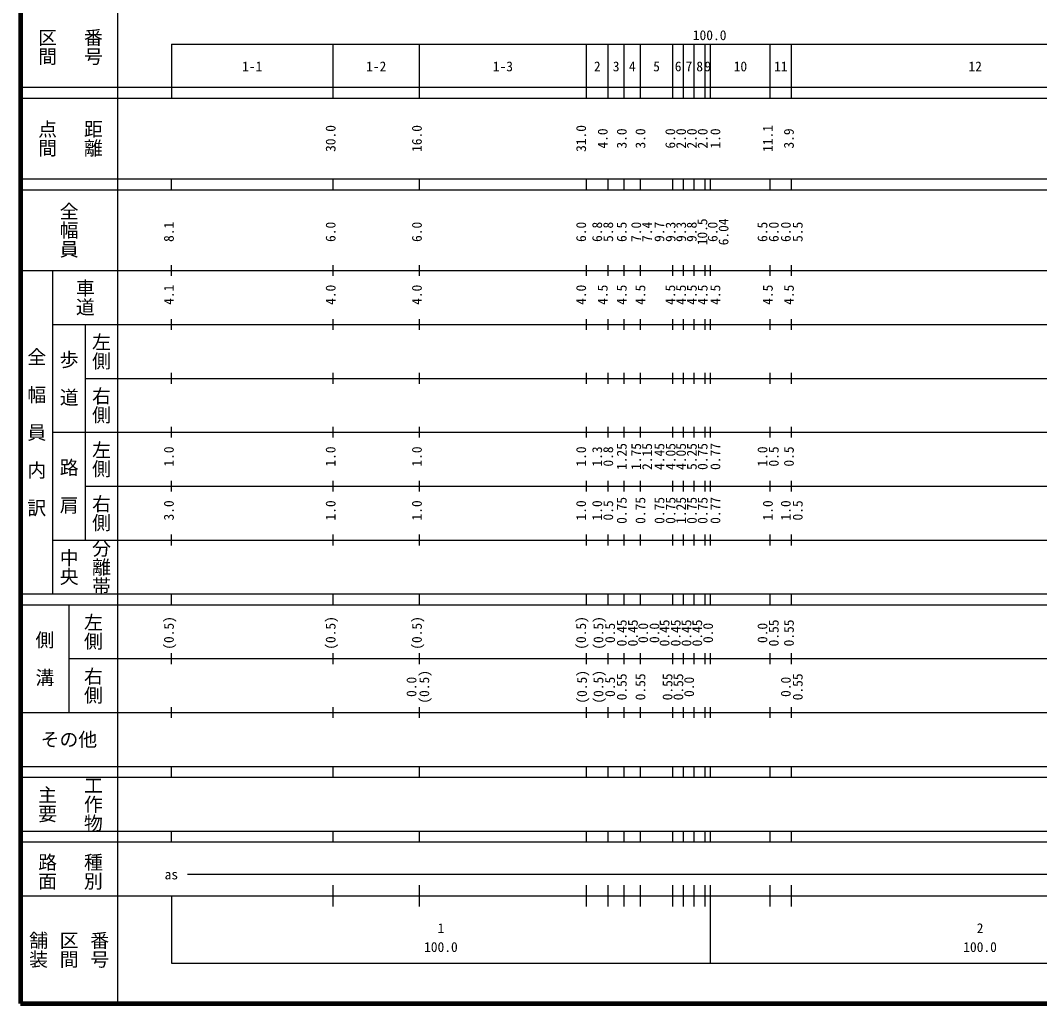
# Model space of a CAD drawing. Units: millimetres on the paper, enlarged 1000 times. Extents: x -145728 to 680000, y 20000 to 380000.
# Drawn here: x 40000 to 229048, y 20000 to 202409 of the extents above; entities that cross this region are included whole.
import ezdxf
from ezdxf.enums import TextEntityAlignment as Align

# ---------------------------------------------------------------- set-up
doc = ezdxf.new("R2010")
doc.units = ezdxf.units.MM
doc.header["$LTSCALE"] = 1000
doc.layers.add('M-TTL', color=2, linetype='Continuous', lineweight=140)
doc.layers.add('M-TTL-BAND', color=7, linetype='Continuous', lineweight=25)
doc.styles.add('@ＭＳ ゴシック', font='')
doc.styles.add('ＭＳ ゴシック', font='')
doc.styles.get('@ＭＳ ゴシック').set_extended_font_data('@MS Gothic')
doc.styles.get('ＭＳ ゴシック').set_extended_font_data('MS Gothic')

msp = doc.modelspace()

# ---------------------------------------------------------------- linework, layer by layer
at = {"layer": 'M-TTL'}
for p, q in [((40000, 380000), (40000, 20000)), ((40000, 20000), (680000, 20000))]:
    msp.add_line(p, q, dxfattribs=at)
at = {"layer": 'M-TTL-BAND'}
for p, q in [((58000, 370000), (58000, 20000)), ((68000, 198000), (579000, 198000)), ((68000, 198000), (68000, 188000)), ((98000, 188000), (98000, 198000)), ((114000, 188000), (114000, 198000)), ((145000, 188000), (145000, 198000)), ((149000, 188000), (149000, 198000)), ((152000, 188000), (152000, 198000)), ((155000, 188000), (155000, 198000)), ((161000, 188000), (161000, 198000)), ((163000, 188000), (163000, 198000)), ((165000, 188000), (165000, 198000)), ((167000, 188000), (167000, 198000)), ((168000, 188000), (168000, 198000)), ((179100, 188000), (179100, 198000)), ((183000, 188000), (183000, 198000)), ((40000, 190000), (579000, 190000)), ((40000, 188000), (579000, 188000)), ((40000, 173000), (579000, 173000)), ((68000, 171000), (68000, 173000)), ((98000, 171000), (98000, 173000)), ((114000, 171000), (114000, 173000)), ((145000, 171000), (145000, 173000)), ((149000, 171000), (149000, 173000)), ((152000, 171000), (152000, 173000)), ((155000, 171000), (155000, 173000)), ((161000, 171000), (161000, 173000)), ((163000, 171000), (163000, 173000)), ((165000, 171000), (165000, 173000)), ((167000, 171000), (167000, 173000)), ((168000, 171000), (168000, 173000)), ((179100, 171000), (179100, 173000)), ((183000, 171000), (183000, 173000)), ((40000, 171000), (579000, 171000)), ((68000, 155000), (68000, 157000)), ((98000, 155000), (98000, 157000)), ((114000, 155000), (114000, 157000)), ((145000, 155000), (145000, 157000)), ((149000, 155000), (149000, 157000)), ((152000, 155000), (152000, 157000)), ((155000, 155000), (155000, 157000)), ((161000, 155000), (161000, 157000)), ((163000, 155000), (163000, 157000)), ((165000, 155000), (165000, 157000)), ((167000, 155000), (167000, 157000)), ((168000, 155000), (168000, 157000)), ((179100, 155000), (179100, 157000)), ((183000, 155000), (183000, 157000)), ((40000, 156000), (579000, 156000)), ((46000, 96000), (46000, 156000)), ((46000, 146000), (579000, 146000)), ((52000, 146000), (52000, 106000)), ((68000, 145000), (68000, 147000)), ((98000, 145000), (98000, 147000)), ((114000, 145000), (114000, 147000)), ((145000, 145000), (145000, 147000)), ((149000, 145000), (149000, 147000)), ((152000, 145000), (152000, 147000)), ((155000, 145000), (155000, 147000)), ((161000, 145000), (161000, 147000)), ((163000, 145000), (163000, 147000)), ((165000, 145000), (165000, 147000)), ((167000, 145000), (167000, 147000)), ((168000, 145000), (168000, 147000)), ((179100, 145000), (179100, 147000)), ((183000, 145000), (183000, 147000)), ((68000, 135000), (68000, 137000)), ((98000, 135000), (98000, 137000)), ((114000, 135000), (114000, 137000)), ((145000, 135000), (145000, 137000)), ((149000, 135000), (149000, 137000)), ((152000, 135000), (152000, 137000)), ((155000, 135000), (155000, 137000)), ((161000, 135000), (161000, 137000)), ((163000, 135000), (163000, 137000)), ((165000, 135000), (165000, 137000)), ((167000, 135000), (167000, 137000)), ((168000, 135000), (168000, 137000)), ((179100, 135000), (179100, 137000)), ((183000, 135000), (183000, 137000)), ((52000, 136000), (579000, 136000)), ((68000, 125000), (68000, 127000)), ((98000, 125000), (98000, 127000)), ((114000, 125000), (114000, 127000)), ((145000, 125000), (145000, 127000)), ((149000, 125000), (149000, 127000)), ((152000, 125000), (152000, 127000)), ((155000, 125000), (155000, 127000)), ((161000, 125000), (161000, 127000)), ((163000, 125000), (163000, 127000)), ((165000, 125000), (165000, 127000)), ((167000, 125000), (167000, 127000)), ((168000, 125000), (168000, 127000)), ((179100, 125000), (179100, 127000)), ((183000, 125000), (183000, 127000)), ((46000, 126000), (579000, 126000)), ((52000, 116000), (579000, 116000)), ((68000, 115000), (68000, 117000)), ((98000, 115000), (98000, 117000)), ((114000, 115000), (114000, 117000)), ((145000, 115000), (145000, 117000)), ((149000, 115000), (149000, 117000)), ((152000, 115000), (152000, 117000)), ((155000, 115000), (155000, 117000)), ((161000, 115000), (161000, 117000)), ((163000, 115000), (163000, 117000)), ((165000, 115000), (165000, 117000)), ((167000, 115000), (167000, 117000)), ((168000, 115000), (168000, 117000)), ((179100, 115000), (179100, 117000)), ((183000, 115000), (183000, 117000)), ((46000, 106000), (579000, 106000)), ((68000, 105000), (68000, 107000)), ((98000, 105000), (98000, 107000)), ((114000, 105000), (114000, 107000)), ((145000, 105000), (145000, 107000)), ((149000, 105000), (149000, 107000)), ((152000, 105000), (152000, 107000)), ((155000, 105000), (155000, 107000)), ((161000, 105000), (161000, 107000)), ((163000, 105000), (163000, 107000)), ((165000, 105000), (165000, 107000)), ((167000, 105000), (167000, 107000)), ((168000, 105000), (168000, 107000)), ((179100, 105000), (179100, 107000)), ((183000, 105000), (183000, 107000)), ((40000, 96000), (579000, 96000)), ((68000, 94000), (68000, 96000)), ((98000, 94000), (98000, 96000)), ((114000, 94000), (114000, 96000)), ((145000, 94000), (145000, 96000)), ((149000, 94000), (149000, 96000)), ((152000, 94000), (152000, 96000)), ((155000, 94000), (155000, 96000)), ((161000, 94000), (161000, 96000)), ((163000, 94000), (163000, 96000)), ((165000, 94000), (165000, 96000)), ((167000, 94000), (167000, 96000)), ((168000, 94000), (168000, 96000)), ((179100, 94000), (179100, 96000)), ((183000, 94000), (183000, 96000)), ((40000, 94000), (579000, 94000)), ((49000, 94000), (49000, 74000)), ((49000, 84000), (579000, 84000)), ((68000, 83000), (68000, 85000)), ((98000, 83000), (98000, 85000)), ((114000, 83000), (114000, 85000)), ((145000, 83000), (145000, 85000)), ((149000, 83000), (149000, 85000)), ((152000, 83000), (152000, 85000)), ((155000, 83000), (155000, 85000)), ((161000, 83000), (161000, 85000)), ((163000, 83000), (163000, 85000)), ((165000, 83000), (165000, 85000)), ((167000, 83000), (167000, 85000)), ((168000, 83000), (168000, 85000)), ((179100, 83000), (179100, 85000)), ((183000, 83000), (183000, 85000)), ((40000, 74000), (579000, 74000)), ((68000, 73000), (68000, 75000)), ((98000, 73000), (98000, 75000)), ((114000, 73000), (114000, 75000)), ((145000, 73000), (145000, 75000)), ((149000, 73000), (149000, 75000)), ((152000, 73000), (152000, 75000)), ((155000, 73000), (155000, 75000)), ((161000, 73000), (161000, 75000)), ((163000, 73000), (163000, 75000)), ((165000, 73000), (165000, 75000)), ((167000, 73000), (167000, 75000)), ((168000, 73000), (168000, 75000)), ((179100, 73000), (179100, 75000)), ((183000, 73000), (183000, 75000)), ((40000, 64000), (579000, 64000)), ((68000, 62000), (68000, 64000)), ((98000, 62000), (98000, 64000)), ((114000, 62000), (114000, 64000)), ((145000, 62000), (145000, 64000)), ((149000, 62000), (149000, 64000)), ((152000, 62000), (152000, 64000)), ((155000, 62000), (155000, 64000)), ((161000, 62000), (161000, 64000)), ((163000, 62000), (163000, 64000)), ((165000, 62000), (165000, 64000)), ((167000, 62000), (167000, 64000)), ((168000, 62000), (168000, 64000)), ((179100, 62000), (179100, 64000)), ((183000, 62000), (183000, 64000)), ((40000, 62000), (579000, 62000)), ((40000, 52000), (579000, 52000)), ((68000, 50000), (68000, 52000)), ((98000, 50000), (98000, 52000)), ((114000, 50000), (114000, 52000)), ((145000, 50000), (145000, 52000)), ((149000, 50000), (149000, 52000)), ((152000, 50000), (152000, 52000)), ((155000, 50000), (155000, 52000)), ((161000, 50000), (161000, 52000)), ((163000, 50000), (163000, 52000)), ((165000, 50000), (165000, 52000)), ((167000, 50000), (167000, 52000)), ((168000, 50000), (168000, 52000)), ((179100, 50000), (179100, 52000)), ((183000, 50000), (183000, 52000)), ((40000, 50000), (579000, 50000)), ((71000, 44000), (542000, 44000)), ((98000, 38000), (98000, 42000)), ((114000, 38000), (114000, 42000)), ((145000, 38000), (145000, 42000)), ((149000, 38000), (149000, 42000)), ((152000, 38000), (152000, 42000)), ((155000, 38000), (155000, 42000)), ((161000, 38000), (161000, 42000)), ((163000, 38000), (163000, 42000)), ((165000, 38000), (165000, 42000)), ((167000, 38000), (167000, 42000)), ((168000, 27500), (168000, 42000)), ((179100, 38000), (179100, 42000)), ((183000, 38000), (183000, 42000)), ((40000, 40000), (579000, 40000)), ((68000, 40000), (68000, 27500)), ((68000, 27500), (579000, 27500))]:
    msp.add_line(p, q, dxfattribs=at)

# ---------------------------------------------------------------- texts
at = {"layer": 'M-TTL-BAND', "style": '@ＭＳ ゴシック'}
for s, p in [('区間', (45000, 197500)), ('番号', (53500, 197500)), ('点間', (45000, 180500)), ('距離', (53500, 180500)), ('全幅員', (49000, 163500)), ('車道', (52000, 151000)), ('左側', (55000, 141000)), ('全\u3000幅\u3000員\u3000内\u3000訳', (43000, 126000)), ('歩\u3000道', (49000, 136000)), ('右側', (55000, 131000)), ('左側', (55000, 121000)), ('路\u3000肩', (49000, 116000)), ('右側', (55000, 111000)), ('分離帯', (55000, 101000)), ('中央', (49000, 101000)), ('左側', (53500, 89000)), ('側\u3000溝', (44500, 84000)), ('右側', (53500, 79000)), ('工作物', (53500, 57000)), ('主要', (45000, 57000)), ('路面', (45000, 44500)), ('種別', (53500, 44500)), ('舗装', (43333, 30000)), ('区間', (49000, 30000)), ('番号', (54667, 30000))]:
    msp.add_text(s, height=2566, rotation=270, dxfattribs=at).set_placement(p, align=Align.MIDDLE_CENTER)
at = {"layer": 'M-TTL-BAND', "style": 'ＭＳ ゴシック'}
for s, p in [('100.0', (167844, 198195)), ('1-1', (83000, 192405)), ('1-2', (106000, 192405)), ('1-3', (129500, 192405)), ('2', (147000, 192405)), ('3', (150500, 192405)), ('4', (153500, 192405)), ('5', (158000, 192405)), ('6', (162000, 192405)), ('7', (164000, 192405)), ('8', (166000, 192405)), ('9', (167500, 192405)), ('10', (173550, 192405)), ('11', (181050, 192405)), ('12', (217100, 192405)), ('as', (68000, 42500)), ('1', (118000, 32523)), ('2', (218000, 32523)), ('100.0', (118000, 29033)), ('100.0', (218000, 29033))]:
    msp.add_text(s, height=1833, dxfattribs=at).set_placement(p, align=Align.BOTTOM_CENTER)
for s, p in [('30.0', (99000, 180500)), ('16.0', (115000, 180500)), ('31.0', (145467, 180500)), ('4.0', (149467, 180500)), ('3.0', (153000, 180500)), ('3.0', (156467, 180500)), ('6.0', (162000, 180500)), ('2.0', (164000, 180500)), ('2.0', (166000, 180500)), ('2.0', (168000, 180500)), ('1.0', (170364, 180500)), ('11.1', (180100, 180500)), ('3.9', (184000, 180500)), ('8.1', (69000, 163174)), ('6.0', (99000, 163174)), ('6.0', (115000, 163174)), ('6.0', (145467, 163174)), ('6.8', (148440, 163174)), ('5.8', (150488, 163174)), ('6.5', (153000, 163174)), ('7.0', (155672, 163174)), ('7.4', (157706, 163174)), ('9.7', (159990, 163174)), ('9.3', (162060, 163174)), ('9.3', (164024, 163174)), ('9.8', (165985, 163174)), ('10.5', (167944, 163174)), ('6.0', (169856, 163174)), ('6.04', (171880, 163174)), ('6.5', (179100, 163174)), ('6.0', (181195, 163174)), ('6.0', (183426, 163174)), ('5.5', (185637, 163174)), ('4.1', (69000, 151500)), ('4.0', (99000, 151500)), ('4.0', (115000, 151500)), ('4.0', (145467, 151500)), ('4.5', (149467, 151500)), ('4.5', (153000, 151500)), ('4.5', (156467, 151500)), ('4.5', (162000, 151500)), ('4.5', (164000, 151500)), ('4.5', (166000, 151500)), ('4.5', (168000, 151500)), ('4.5', (170364, 151500)), ('4.5', (180100, 151500)), ('4.5', (184000, 151500)), ('1.0', (69000, 121500)), ('1.0', (99000, 121500)), ('1.0', (115000, 121500)), ('1.0', (145467, 121500)), ('1.3', (148440, 121500)), ('0.8', (150488, 121500)), ('1.25', (153000, 121500)), ('1.75', (155672, 121500)), ('2.15', (157706, 121500)), ('4.45', (159990, 121500)), ('4.05', (162060, 121500)), ('4.05', (164000, 121500)), ('5.25', (166000, 121500)), ('0.75', (168000, 121500)), ('0.77', (170364, 121500)), ('1.0', (179100, 121500)), ('0.5', (181195, 121500)), ('0.5', (184000, 121500)), ('0.75', (153000, 111500)), ('0.75', (156467, 111500)), ('0.75', (159993, 111500)), ('0.75', (162050, 111500)), ('1.25', (163994, 111500)), ('0.75', (166000, 111500)), ('0.75', (168000, 111500)), ('0.77', (170364, 111500)), ('3.0', (69000, 111500)), ('1.0', (99000, 111500)), ('1.0', (115000, 111500)), ('1.0', (145467, 111500)), ('1.0', (148440, 111500)), ('0.5', (150488, 111500)), ('1.0', (180100, 111500)), ('1.0', (183426, 111500)), ('0.5', (185637, 111500)), ('(0.5)', (69000, 88764)), ('(0.5)', (99000, 88764)), ('(0.5)', (115000, 88764)), ('(0.5)', (145467, 88764)), ('(0.5)', (148680, 88764)), ('0.45', (153000, 88764)), ('0.45', (155058, 88764)), ('0.45', (160931, 88764)), ('0.45', (162993, 88764)), ('0.45', (164993, 88764)), ('0.45', (166993, 88764)), ('0.55', (181195, 88764)), ('0.55', (184000, 88764)), ('0.5', (150837, 88764)), ('0.0', (156967, 88764)), ('0.0', (159059, 88764)), ('0.0', (169000, 88764)), ('0.0', (179100, 88764)), ('(0.5)', (116370, 78764)), ('(0.5)', (145622, 78764)), ('(0.5)', (148680, 78764)), ('0.0', (114000, 78764)), ('0.5', (150837, 78764)), ('0.55', (153000, 78764)), ('0.55', (156467, 78764)), ('0.55', (161488, 78764)), ('0.55', (163488, 78764)), ('0.0', (165488, 78764)), ('0.0', (183426, 78764)), ('0.55', (185637, 78764))]:
    msp.add_text(s, height=1833, rotation=90, dxfattribs=at).set_placement(p, align=Align.BOTTOM_CENTER)
msp.add_text('その他', height=2566, dxfattribs=at).set_placement((49000, 69000), align=Align.MIDDLE_CENTER)

doc.saveas('drawing.dxf')
